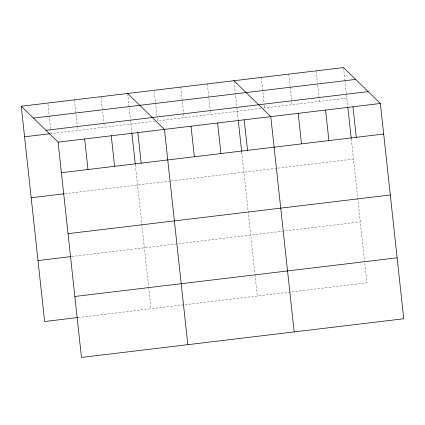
<?xml version="1.0" encoding="UTF-8"?>
<svg xmlns="http://www.w3.org/2000/svg" width="425" height="425" viewBox="0 0 425 425"><rect width="100%" height="100%" fill="white"/><g stroke="black" fill="none" stroke-linecap="round" stroke-linejoin="round"><path stroke-width="0.32" stroke-dasharray="2.12 1.59" d="M154.913 121.146L51.154 133.599L50.734 129.699M260.748 108.444L157.505 120.833L157.08 116.933M263.357 108.131L346.837 98.111M64.913 193.704L170.611 181.018M171.259 180.938L353.462 159.072M71.735 256.514L360.283 221.882M78.359 317.475L366.908 282.843L364.581 261.444M343.522 67.564L344.861 79.916M344.935 80.564L347.756 106.542M351.278 138.97L364.512 260.796M316.126 70.853L317.401 82.551M317.682 85.149L319.446 101.4M288.734 74.141L290.078 86.488M290.147 87.141L292.055 104.683M261.343 77.43L264.095 102.776M264.377 105.373L264.658 107.971M234.021 81.366L236.773 106.712M236.842 107.36L238.181 119.691M241.703 152.118L254.942 273.944M255.011 274.592L257.337 295.997M207.363 83.906L210.184 109.9M210.258 110.553L210.678 114.453M180.774 87.098L183.6 113.093M183.669 113.741L184.094 117.64M154.328 91.588L157.011 116.285M127.601 93.479L130.422 119.473M130.496 120.126L131.835 132.457M135.357 164.884L148.591 286.71M148.66 287.358L150.987 308.757M101.012 96.672L103.838 122.666M103.907 123.314L104.332 127.213M74.423 99.859L77.249 125.858M77.318 126.507L77.743 130.406M47.977 104.353L50.66 129.046"/><path stroke-width="0.64" d="M21.25 106.245L343.522 67.564L380.364 103.477L403.75 318.755L81.478 357.436L58.092 142.157L21.25 106.245L44.636 321.523L77.711 317.555M33.41 118.092L355.677 79.417M45.932 130.305L368.204 91.625M24.57 136.786L49.858 133.753M58.092 142.157L380.364 103.477M61.412 172.699L383.679 134.024M31.19 197.752L64.265 193.779M68.032 233.66L390.304 194.985M38.016 260.562L71.087 256.588M74.858 296.469L397.125 257.794M233.947 80.718L270.789 116.625L294.18 331.909M127.601 93.479L164.443 129.391L187.829 344.67M352.968 106.765L356.288 137.307M347.825 107.19L351.209 138.322M325.577 110.054L328.897 140.595M298.185 113.342L301.5 143.884M244.205 119.818L247.52 150.365M238.255 120.339L241.634 151.47M217.616 123.011L220.936 153.553M191.027 126.198L194.347 156.745M137.854 132.584L141.174 163.126M131.904 133.105L135.288 164.236M111.265 135.772L114.585 166.318M84.681 138.964L87.996 169.506"/></g></svg>
